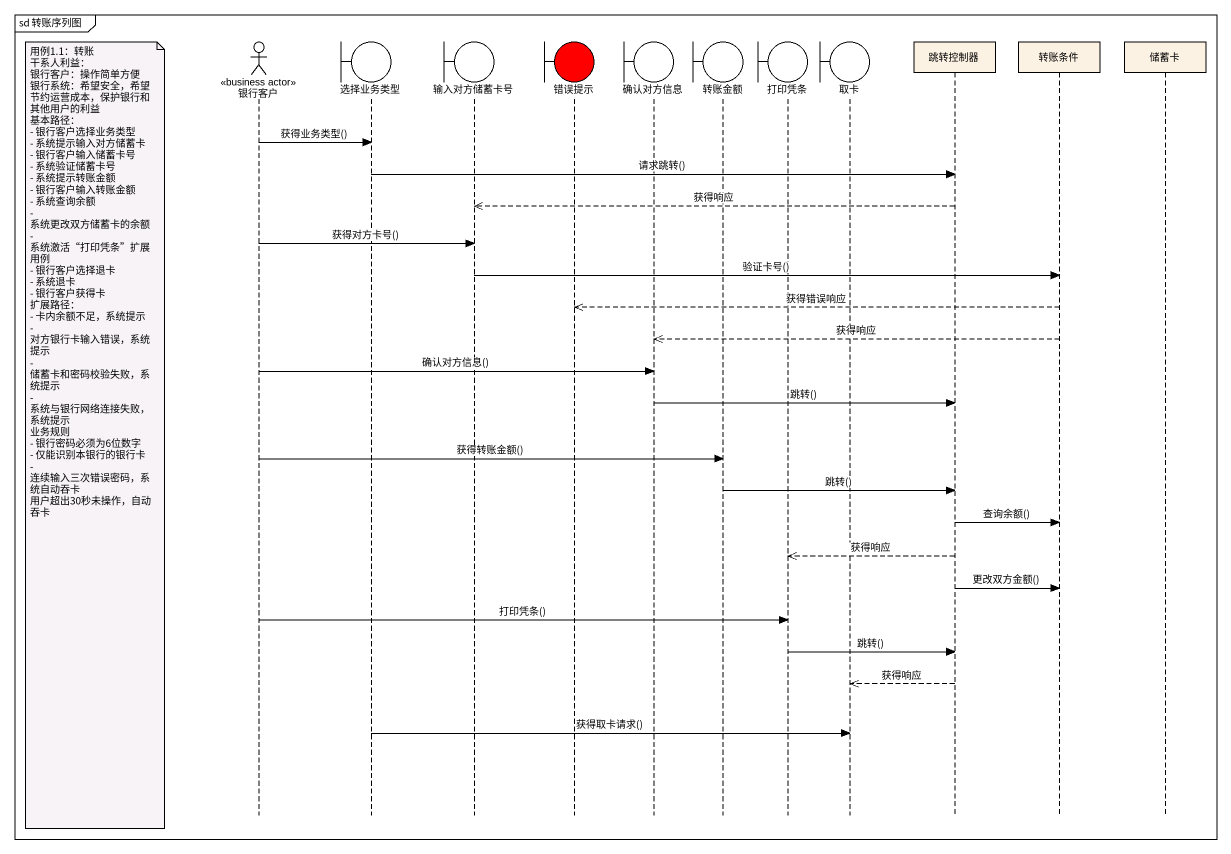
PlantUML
@startuml
mainframe sd 转账序列图
hide footbox
actor 银行客户 <<business actor>>
boundary 选择业务类型
boundary 输入对方储蓄卡号
boundary 错误提示 #FF0000
boundary 确认对方信息
boundary 转账金额
boundary 打印凭条
boundary 取卡
participant 跳转控制器
participant 转账条件
participant 储蓄卡

银行客户 -> 选择业务类型 : 获得业务类型()
选择业务类型 -> 跳转控制器 : 请求跳转()
跳转控制器 -->> 输入对方储蓄卡号 : 获得响应
银行客户 -> 输入对方储蓄卡号 : 获得对方卡号()
输入对方储蓄卡号 -> 转账条件 : 验证卡号()
转账条件 -->> 错误提示 : 获得错误响应
转账条件 -->> 确认对方信息 : 获得响应
银行客户 -> 确认对方信息 : 确认对方信息()
确认对方信息 -> 跳转控制器 : 跳转()
note left of 银行客户
  用例1.1：转账
  干系人利益：
  银行客户：操作简单方便
  银行系统：希望安全，希望节约运营成本，保护银行和其他用户的利益
  基本路径：
  - 银行客户选择业务类型
  - 系统提示输入对方储蓄卡
  - 银行客户输入储蓄卡号
  - 系统验证储蓄卡号
  - 系统提示转账金额
  - 银行客户输入转账金额
  - 系统查询余额
  - 系统更改双方储蓄卡的余额
  - 系统激活“打印凭条”扩展用例
  - 银行客户选择退卡
  - 系统退卡
  - 银行客户获得卡
  扩展路径：
  - 卡内余额不足，系统提示
  - 对方银行卡输入错误，系统提示
  - 储蓄卡和密码校验失败，系统提示
  - 系统与银行网络连接失败，系统提示
  业务规则
  - 银行密码必须为6位数字
  - 仅能识别本银行的银行卡
  - 连续输入三次错误密码，系统自动吞卡
  用户超出30秒未操作，自动吞卡
end note
银行客户 -> 转账金额 : 获得转账金额()
转账金额 -> 跳转控制器 : 跳转()
跳转控制器 -> 转账条件 : 查询余额()
跳转控制器 -->> 打印凭条 : 获得响应
跳转控制器 -> 转账条件 : 更改双方金额()
银行客户 -> 打印凭条 : 打印凭条()
打印凭条 -> 跳转控制器 : 跳转()
跳转控制器 -->> 取卡 : 获得响应
选择业务类型 -> 取卡 : 获得取卡请求()
@enduml
